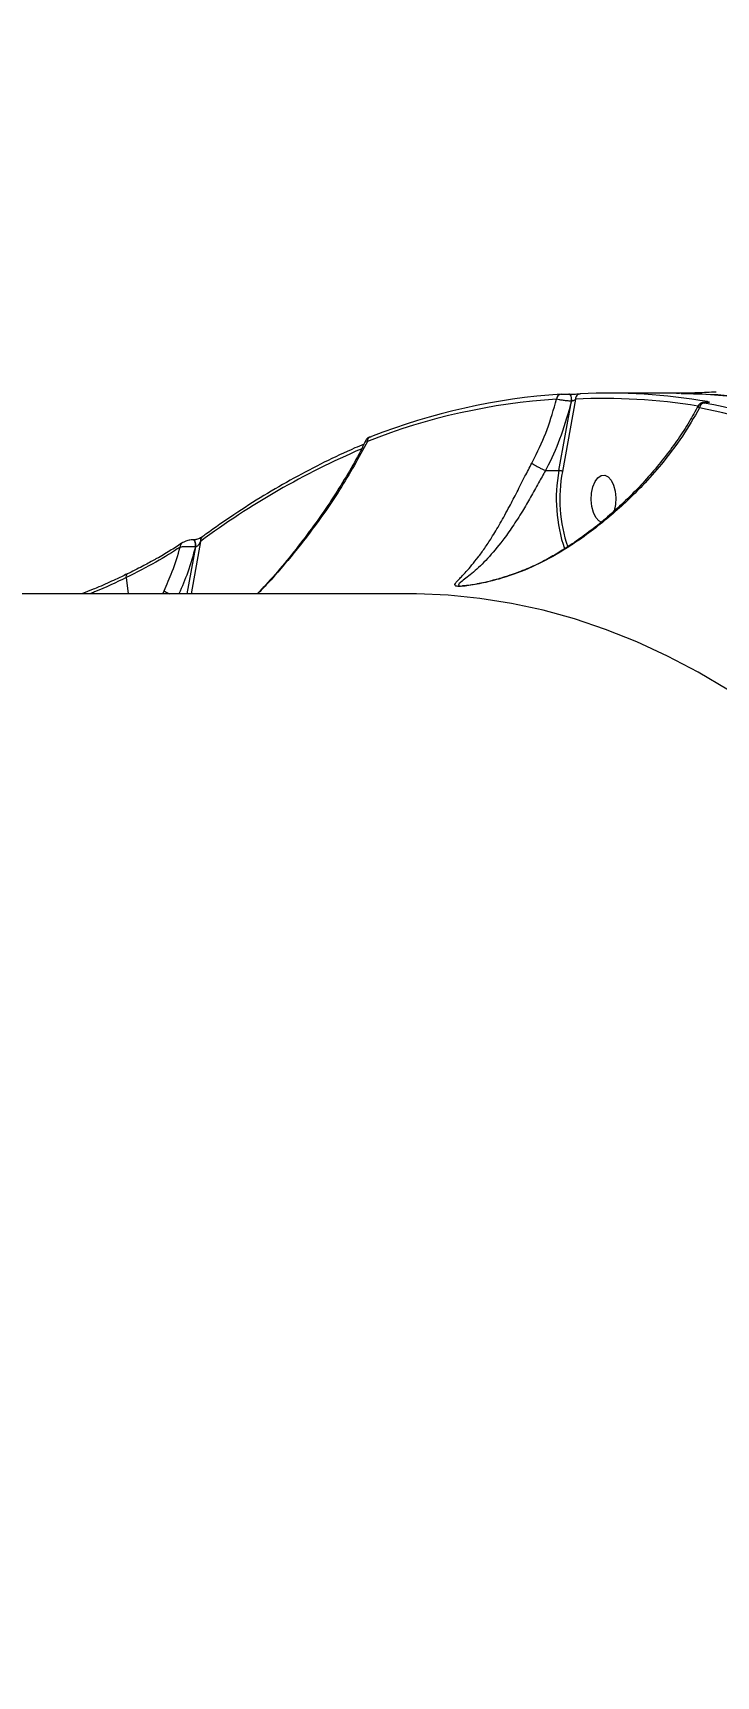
# Model space of a CAD drawing. Header units: millimetres. Extents: x -4688 to 6829, y -6350 to 4771.
# Drawn here: x 1654.7 to 1784.1, y 465 to 776.1 of the extents above; entities that cross this region are included whole.
import ezdxf

# ---------------------------------------------------------------- set-up
doc = ezdxf.new("R2010")
doc.units = ezdxf.units.MM
for name, color, linetype in [('DIKOM_ОБЪЕКТ', 7, 'Continuous'), ('DIKOM_РАЗМЕР_ЗОНА', 7, 'Continuous'), ('DIKOM_РАЗМЕР_ОБЪЕКТА', 7, 'Continuous')]:
    doc.layers.add(name, color=color, linetype=linetype)
doc.styles.add('style1', font='arial.ttf', dxfattribs={"width": 0.8})
doc.dimstyles.new('1-50', dxfattribs={"dimtxt": 300, "dimasz": 200, "dimexe": 100, "dimexo": 0, "dimgap": 100, "dimtad": 1, "dimtxsty": 'style1', "dimcen": 200, "dimclrd": 7, "dimclre": 7, "dimclrt": 7, "dimadec": 1, "dimazin": 2, "dimtfac": 1, "dimtmove": 0, "dimatfit": 2, "dimfxl": 0, "dimlwd": 25, "dimlwe": 18, "dimarcsym": 0})

# ---------------------------------------------------------------- blocks, each defined once
blk = doc.blocks.new('*D9')
at = {"layer": 'Defpoints', "color": 0, "transparency": 16777216}
for p in [(2285.35, 2926.08), (233.68, -3329.73), (5655.58, -3329.73)]:
    blk.add_point(p, dxfattribs=at)
at = {"layer": 'DIKOM_РАЗМЕР_ОБЪЕКТА', "color": 7, "lineweight": 18, "transparency": 16777216}
for p, q in [((2285.35, 2926.08), (5755.58, 2926.08)), ((233.68, -3329.73), (5755.58, -3329.73))]:
    blk.add_line(p, q, dxfattribs=at)
at = {"layer": 'DIKOM_РАЗМЕР_ОБЪЕКТА', "color": 7, "lineweight": 25, "transparency": 16777216}
blk.add_line((5655.58, 2726.08), (5655.58, -3129.73), dxfattribs=at)
at = {"layer": 'DIKOM_РАЗМЕР_ОБЪЕКТА', "color": 7, "transparency": 16777216}
for points in [[(5622.24, 2726.08), (5688.91, 2726.08), (5655.58, 2926.08)], [(5622.24, -3129.73), (5688.91, -3129.73), (5655.58, -3329.73)]]:
    blk.add_solid(points, dxfattribs=at)
at = {"layer": 'DIKOM_РАЗМЕР_ОБЪЕКТА', "color": 7, "transparency": 16777216, "insert": (5402.4, -130.27), "char_height": 300, "attachment_point": 5, "rotation": 90, "style": 'style1'}
blk.add_mtext('6250', dxfattribs=at)
blk = doc.blocks.new('*D10')
at = {"layer": 'Defpoints', "color": 0, "transparency": 16777216}
for p in [(2960.09, 4770.95), (741.18, -5330.34), (6729.08, -5330.34)]:
    blk.add_point(p, dxfattribs=at)
at = {"layer": 'DIKOM_РАЗМЕР_ЗОНА', "color": 7, "lineweight": 18, "transparency": 16777216}
for p, q in [((2960.09, 4770.95), (6829.08, 4770.95)), ((741.18, -5330.34), (6829.08, -5330.34))]:
    blk.add_line(p, q, dxfattribs=at)
at = {"layer": 'DIKOM_РАЗМЕР_ЗОНА', "color": 7, "lineweight": 25, "transparency": 16777216}
blk.add_line((6729.08, 4570.95), (6729.08, -5130.34), dxfattribs=at)
at = {"layer": 'DIKOM_РАЗМЕР_ЗОНА', "color": 7, "transparency": 16777216}
for points in [[(6695.74, 4570.95), (6762.41, 4570.95), (6729.08, 4770.95)], [(6695.74, -5130.34), (6762.41, -5130.34), (6729.08, -5330.34)]]:
    blk.add_solid(points, dxfattribs=at)
at = {"layer": 'DIKOM_РАЗМЕР_ЗОНА', "color": 7, "transparency": 16777216, "insert": (6475.9, -93.77), "char_height": 300, "attachment_point": 5, "rotation": 90, "style": 'style1'}
blk.add_mtext('10100', dxfattribs=at)
blk = doc.blocks.new('*D11')
at = {"layer": 'Defpoints', "color": 0, "transparency": 16777216}
for p in [(3703.08, 2652.76), (-3188.42, -47.63), (-3188.42, -4921.77)]:
    blk.add_point(p, dxfattribs=at)
at = {"layer": 'DIKOM_РАЗМЕР_ОБЪЕКТА', "color": 7, "lineweight": 18, "transparency": 16777216}
for p, q in [((3703.08, 2652.76), (3703.08, -5021.77)), ((-3188.42, -47.63), (-3188.42, -5021.77))]:
    blk.add_line(p, q, dxfattribs=at)
at = {"layer": 'DIKOM_РАЗМЕР_ОБЪЕКТА', "color": 7, "lineweight": 25, "transparency": 16777216}
blk.add_line((3503.08, -4921.77), (-2988.42, -4921.77), dxfattribs=at)
at = {"layer": 'DIKOM_РАЗМЕР_ОБЪЕКТА', "color": 7, "transparency": 16777216}
for points in [[(-2988.42, -4888.44), (-2988.42, -4955.11), (-3188.42, -4921.77)], [(3503.08, -4888.44), (3503.08, -4955.11), (3703.08, -4921.77)]]:
    blk.add_solid(points, dxfattribs=at)
at = {"layer": 'DIKOM_РАЗМЕР_ОБЪЕКТА', "color": 7, "transparency": 16777216, "insert": (4.08, -4668.6), "char_height": 300, "attachment_point": 5, "style": 'style1'}
blk.add_mtext('6900', dxfattribs=at)
blk = doc.blocks.new('*D12')
at = {"layer": 'Defpoints', "color": 0, "transparency": 16777216}
for p in [(4937.72, 2926.08), (-4688.42, -671.13), (4937.72, -6249.77)]:
    blk.add_point(p, dxfattribs=at)
at = {"layer": 'DIKOM_РАЗМЕР_ЗОНА', "color": 7, "lineweight": 18, "transparency": 16777216}
for p, q in [((4937.72, 2926.08), (4937.72, -6349.77)), ((-4688.42, -671.13), (-4688.42, -6349.77))]:
    blk.add_line(p, q, dxfattribs=at)
at = {"layer": 'DIKOM_РАЗМЕР_ЗОНА', "color": 7, "lineweight": 25, "transparency": 16777216}
blk.add_line((-4488.42, -6249.77), (4737.72, -6249.77), dxfattribs=at)
at = {"layer": 'DIKOM_РАЗМЕР_ЗОНА', "color": 7, "transparency": 16777216}
for points in [[(-4488.42, -6216.44), (-4488.42, -6283.11), (-4688.42, -6249.77)], [(4737.72, -6216.44), (4737.72, -6283.11), (4937.72, -6249.77)]]:
    blk.add_solid(points, dxfattribs=at)
at = {"layer": 'DIKOM_РАЗМЕР_ЗОНА', "color": 7, "transparency": 16777216, "insert": (124.65, -5996.6), "char_height": 300, "attachment_point": 5, "style": 'style1'}
blk.add_mtext('9650', dxfattribs=at)

msp = doc.modelspace()

# ---------------------------------------------------------------- linework, layer by layer
at = {"layer": 'DIKOM_ОБЪЕКТ', "color": 7, "linetype": 'Continuous', "lineweight": 15}
for p, q in [((1754.288, 693.218), (1756.695, 706.362)), ((1757.466, 706.739), (1754.96, 693.053)), ((1756.181, 707.697), (1756.167, 707.696)), ((1756.21, 707.697), (1756.181, 707.697)), ((1756.21, 707.697), (1756.195, 707.696)), ((1756.695, 706.362), (1756.667, 706.362)), ((1775.184, 707.865), (1763.612, 707.865)), ((1782.076, 706.107), (1781.988, 706.107)), ((1781.988, 706.107), (1782.035, 706.103)), ((1782.123, 706.103), (1782.035, 706.103)), ((1782.076, 706.107), (1782.123, 706.103)), ((1751.755, 693.218), (1751.749, 693.219)), ((1751.755, 693.218), (1754.288, 693.218)), ((1682.882, 679.458), (1682.902, 679.472)), ((1683.966, 669.865), (1685.574, 678.777)), ((1686.461, 679.806), (1684.667, 669.865)), ((1685.088, 680.108), (1685.007, 680.108)), ((1685.574, 678.777), (1685.494, 678.777)), ((1672.382, 672.951), (1672.754, 669.865)), ((1672.565, 673.636), (1672.577, 673.642)), ((1726.368, 669.865), (1464.26, 669.865)), ((1666.146, 670.75), (1664.01, 669.865)), ((1679.303, 669.865), (1679.565, 670.436))]:
    msp.add_line(p, q, dxfattribs=at)
at = {"layer": 'DIKOM_ОБЪЕКТ', "color": 7, "linetype": 'Continuous', "lineweight": 15, "flags": 128}
for points in [[(1756.667, 706.362), (1756.694, 706.598), (1756.691, 706.84), (1756.659, 707.073), (1756.598, 707.285), (1756.513, 707.462), (1756.409, 707.594), (1756.291, 707.674), (1756.181, 707.697)], [(1756.695, 706.362), (1756.722, 706.598), (1756.719, 706.84), (1756.687, 707.073), (1756.626, 707.285), (1756.541, 707.462), (1756.437, 707.594), (1756.319, 707.674), (1756.21, 707.697)], [(1718.594, 699.606), (1718.69, 699.634), (1718.847, 699.652)], [(1762.325, 683.443), (1761.894, 683.687), (1761.322, 684.328), (1760.867, 685.255), (1760.565, 686.393), (1760.44, 687.651), (1760.503, 688.926), (1760.748, 690.115), (1761.156, 691.122), (1761.693, 691.865), (1762.317, 692.284), (1762.975, 692.345), (1763.617, 692.043), (1764.188, 691.402), (1764.643, 690.475), (1764.945, 689.337), (1765.07, 688.079), (1765.008, 686.804), (1764.762, 685.615), (1764.762, 685.615)], [(1685.494, 678.777), (1685.522, 679.055), (1685.509, 679.337), (1685.456, 679.601), (1685.366, 679.825), (1685.248, 679.992), (1685.111, 680.088), (1685.001, 680.108)], [(1685.574, 678.777), (1685.603, 679.055), (1685.59, 679.337), (1685.536, 679.601), (1685.447, 679.825), (1685.329, 679.992), (1685.192, 680.088), (1685.089, 680.108)], [(1786.402, 651.647), (1780.66, 655.033), (1774.867, 658.077), (1769.03, 660.777), (1763.152, 663.129), (1757.241, 665.133), (1751.3, 666.786), (1745.337, 668.086), (1739.356, 669.032), (1733.362, 669.624), (1727.363, 669.86), (1726.368, 669.865)]]:
    msp.add_lwpolyline(points, dxfattribs=at)
at = {"layer": 'DIKOM_ОБЪЕКТ', "color": 7, "linetype": 'Continuous', "lineweight": 15}
for centre, radius, start, end in [((1761.356, 589.14), 117.834, 93.6385, 111.54327), ((1762.212, 589.807), 118.095, 93.6385, 111.54327), ((1754.785, 706.759), 0.907, 94.21616, 181.37774), ((1758.385, 706.819), 0.923, 94.66523, 184.9527), ((1762.75, 595.045), 111.819, 80.80366, 92.70833), ((1763.606, 595.719), 112.145, 80.32407, 92.70662), ((1774.595, 589.873), 117.993, 65.50891, 89.714), ((1782.468, 705.45), 0.819, 90.9076, 127.52211), ((1781.899, 705.017), 0.978, 94.51608, 176.91742), ((1756.192, 576.871), 130.562, 58.06973, 79.08147), ((1759.012, 584.182), 123.928, 65.85099, 79.39352), ((1776.071, 559.09), 150.341, 113.17704, 126.58712), ((1718.919, 698.834), 0.838, 112.83193, 186.25747), ((1783.595, 687.902), 29.785, 169.71867, 198.62341), ((1782.854, 687.859), 28.374, 169.45244, 198.68244), ((1683.343, 678.879), 0.74, 128.53164, 191.68311), ((1687.219, 680.003), 0.783, 128.93422, 194.58932), ((1672.976, 673.16), 0.629, 130.75811, 199.37215), ((1684.587, 678.11), 9.171, 236.79916, 244.02533)]:
    msp.add_arc(centre, radius, start, end, dxfattribs=at)
for points, knots in [([(1749.171, 694.62), (1749.344, 694.951), (1750.43, 697.03), (1752.222, 701.04), (1753.319, 704.813), (1753.878, 706.737)], [0, 0, 0, 0, 0.0849882, 0.5334671, 1, 1, 1, 1]), ([(1756.667, 706.362), (1756.073, 704.195), (1754.946, 700.085), (1753.046, 695.739), (1751.931, 693.562), (1751.755, 693.218)], [0, 0, 0, 0, 0.4843397, 0.9185209, 1, 1, 1, 1]), ([(1756.667, 706.362), (1756.578, 706.365), (1756.285, 706.377), (1755.703, 706.423), (1754.979, 706.511), (1754.312, 706.623), (1754.022, 706.699), (1753.878, 706.737)], [0, 0, 0, 0, 0.0942627, 0.3122805, 0.5411904, 0.7714099, 1, 1, 1, 1]), ([(1754.718, 707.664), (1754.796, 707.668), (1754.952, 707.676), (1755.299, 707.686), (1755.673, 707.693), (1755.973, 707.696), (1756.122, 707.696), (1756.167, 707.696)], [0, 0, 0, 0, 0.2336562, 0.4673227, 0.6955597, 0.9087114, 1, 1, 1, 1]), ([(1756.195, 707.696), (1756.262, 707.696), (1756.479, 707.697), (1756.914, 707.701), (1757.46, 707.711), (1757.968, 707.725), (1758.196, 707.734), (1758.31, 707.739)], [0, 0, 0, 0, 0.093152, 0.3038958, 0.5302269, 0.765188, 1, 1, 1, 1]), ([(1757.466, 706.739), (1757.421, 706.695), (1757.332, 706.609), (1757.149, 706.493), (1756.97, 706.413), (1756.839, 706.378), (1756.756, 706.364), (1756.717, 706.363), (1756.695, 706.362)], [0, 0, 0, 0, 0.2685558, 0.5228735, 0.7426042, 0.8691228, 0.9242406, 1, 1, 1, 1]), ([(1784.067, 708.078), (1782.881, 708.018), (1780.329, 707.889), (1777.876, 707.88), (1776.562, 707.875)], [0, 0, 0, 0, 0.4645277, 1, 1, 1, 1]), ([(1776.563, 707.864), (1776.579, 707.864), (1776.776, 707.875), (1776.973, 707.858), (1777.153, 707.843)], [0, 0, 0, 0, 0.0816707, 1, 1, 1, 1]), ([(1777.464, 707.83), (1780.553, 707.754), (1787.024, 707.595), (1796.434, 706.277), (1805.682, 704.243), (1814.993, 701.484), (1821.307, 698.87), (1824.721, 697.456)], [0, 0, 0, 0, 0.19445795, 0.40729538, 0.59363177, 0.78028305, 1, 1, 1, 1]), ([(1781.99, 706.106), (1781.975, 706.106), (1781.83, 706.108), (1781.635, 706.098), (1781.406, 706.071), (1781.162, 705.994), (1780.934, 705.852), (1780.761, 705.69), (1780.711, 705.56), (1780.699, 705.529)], [0, 0, 0, 0, 0.02785678, 0.27110416, 0.46823279, 0.60312261, 0.75728037, 0.9431281, 1, 1, 1, 1]), ([(1782.035, 706.103), (1781.959, 706.102), (1781.807, 706.1), (1781.668, 706.086), (1781.604, 706.065), (1781.633, 706.036), (1781.73, 706.01), (1781.81, 705.995), (1781.822, 705.993)], [0, 0, 0, 0, 0.1673343, 0.3344543, 0.509132, 0.7130655, 0.9577286, 1, 1, 1, 1]), ([(1782.463, 706.121), (1782.463, 706.121), (1782.47, 706.122), (1782.436, 706.117), (1782.343, 706.112), (1782.184, 706.106), (1782.032, 706.108), (1781.973, 706.109)], [0, 0, 0, 0, 0.002987, 0.1908313, 0.4377114, 0.7827561, 1, 1, 1, 1]), ([(1782.455, 706.269), (1782.472, 706.266), (1782.599, 706.244), (1782.75, 706.205), (1782.791, 706.16), (1782.688, 706.128), (1782.473, 706.107), (1782.24, 706.104), (1782.123, 706.103)], [0, 0, 0, 0, 0.0392374, 0.287234, 0.4951935, 0.6709996, 0.8353028, 1, 1, 1, 1]), ([(1780.705, 705.531), (1780.134, 704.492), (1778.967, 702.365), (1776.881, 699.169), (1774.534, 695.951), (1771.948, 692.785), (1769.165, 689.723), (1766.23, 686.818), (1763.186, 684.107), (1760.06, 681.614), (1756.938, 679.366), (1754.8, 678.043), (1753.774, 677.408)], [0, 0, 0, 0, 0.0999214, 0.2045382, 0.309956, 0.4160047, 0.5213109, 0.6240343, 0.7237711, 0.8203365, 0.9137799, 1, 1, 1, 1]), ([(1780.922, 705.07), (1779.886, 703.283), (1777.799, 699.685), (1774.086, 694.781), (1769.634, 689.74), (1765.281, 685.601), (1760.863, 682.039), (1757.402, 679.535), (1754.983, 678.042), (1753.816, 677.323)], [0, 0, 0, 0, 0.1738754, 0.3501405, 0.4880607, 0.6922757, 0.7967199, 0.9019392, 1, 1, 1, 1]), ([(1780.922, 705.07), (1780.904, 705.085), (1780.78, 705.187), (1780.641, 705.358), (1780.679, 705.481), (1780.696, 705.535)], [0, 0, 0, 0, 0.0872582, 0.598193, 1, 1, 1, 1]), ([(1717.412, 698.226), (1716.835, 697.983), (1714.317, 696.926), (1709.886, 694.837), (1704.138, 691.838), (1698.436, 688.526), (1692.881, 684.976), (1688.991, 682.268), (1686.979, 680.797), (1686.727, 680.612)], [0, 0, 0, 0, 0.0553273, 0.2410581, 0.4268292, 0.6126537, 0.7985287, 0.974714, 1, 1, 1, 1]), ([(1717.762, 698.936), (1717.522, 698.441), (1716.582, 696.503), (1714.668, 693.112), (1712.016, 688.757), (1709.067, 684.378), (1705.852, 679.986), (1702.409, 675.679), (1699.514, 672.29), (1697.708, 670.407), (1697.188, 669.865)], [0, 0, 0, 0, 0.0496344, 0.1942668, 0.3409764, 0.4897728, 0.6405918, 0.7935029, 0.9405755, 1, 1, 1, 1]), ([(1718.087, 698.743), (1716.395, 695.671), (1713.591, 690.581), (1708.785, 683.565), (1704.231, 677.65), (1700.387, 673.056), (1697.887, 670.519), (1697.243, 669.865)], [0, 0, 0, 0, 0.3104525, 0.5143794, 0.719314, 0.9277184, 1, 1, 1, 1]), ([(1718.087, 698.743), (1717.955, 698.785), (1717.738, 698.856), (1717.766, 698.908), (1717.777, 698.929)], [0, 0, 0, 0, 0.6014396, 1, 1, 1, 1]), ([(1718.603, 699.59), (1718.494, 699.554), (1718.295, 699.487), (1718.045, 699.314), (1717.838, 699.125), (1717.775, 698.975), (1717.759, 698.935)], [0, 0, 0, 0, 0.3525996, 0.6428249, 0.9049885, 1, 1, 1, 1]), ([(1753.816, 677.323), (1752.082, 676.389), (1748.57, 674.5), (1743.71, 672.853), (1740.154, 671.966), (1738.01, 671.559), (1736.525, 671.347), (1735.36, 671.268), (1734.667, 671.355), (1734.56, 671.628), (1734.85, 672.064), (1735.535, 672.808), (1736.889, 674.199), (1738.601, 676.223), (1740.249, 678.496), (1741.647, 680.613), (1743.207, 683.215), (1744.818, 686.154), (1746.385, 689.172), (1747.795, 691.962), (1748.741, 693.79), (1749.171, 694.62)], [0, 0, 0, 0, 0.0913266, 0.1848751, 0.2390192, 0.2664389, 0.2946558, 0.3210572, 0.3475183, 0.3830373, 0.4180447, 0.453627, 0.5268316, 0.6259268, 0.6768417, 0.7282368, 0.790386, 0.8540593, 0.9046378, 0.9566771, 1, 1, 1, 1]), ([(1749.171, 694.62), (1749.183, 694.612), (1749.275, 694.544), (1749.527, 694.379), (1750.015, 694.091), (1750.601, 693.774), (1751.214, 693.463), (1751.57, 693.3), (1751.749, 693.219)], [0, 0, 0, 0, 0.0259611, 0.2095749, 0.4071833, 0.6047893, 0.8023946, 1, 1, 1, 1]), ([(1751.749, 693.219), (1751.748, 693.219), (1751.32, 692.447), (1750.374, 690.728), (1748.92, 688.126), (1747.271, 685.307), (1745.514, 682.551), (1743.305, 679.435), (1740.762, 676.446), (1738.558, 674.327), (1736.924, 673.03), (1735.91, 672.258), (1735.29, 671.717), (1735.278, 671.439), (1735.577, 671.343), (1735.94, 671.368), (1735.96, 671.369)], [0, 0, 0, 0, 0.0000343, 0.0622075, 0.1373239, 0.212524, 0.3060997, 0.3997969, 0.5503246, 0.7010671, 0.7717187, 0.8424112, 0.912497, 0.9621462, 0.9979352, 1, 1, 1, 1]), ([(1754.96, 693.053), (1754.953, 693.057), (1754.934, 693.07), (1754.877, 693.1), (1754.77, 693.142), (1754.611, 693.184), (1754.441, 693.212), (1754.339, 693.216), (1754.288, 693.218)], [0, 0, 0, 0, 0.0536285, 0.1414105, 0.356061, 0.5707083, 0.7853541, 1, 1, 1, 1]), ([(1682.619, 678.729), (1681.149, 677.786), (1678.172, 675.875), (1674.328, 673.933), (1672.382, 672.951)], [0, 0, 0, 0, 0.4938461, 1, 1, 1, 1]), ([(1682.886, 679.453), (1682.884, 679.451), (1682.197, 678.977), (1680.65, 678.01), (1678.896, 676.95), (1677.821, 676.37), (1677.656, 676.281)], [0, 0, 0, 0, 0.0016454, 0.4587083, 0.9166131, 1, 1, 1, 1]), ([(1679.565, 670.436), (1680.103, 671.646), (1681.311, 674.365), (1682.152, 677.172), (1682.619, 678.729)], [0, 0, 0, 0, 0.4451133, 1, 1, 1, 1]), ([(1685.494, 678.777), (1685.05, 677.165), (1684.22, 674.147), (1682.954, 671.226), (1682.365, 669.865)], [0, 0, 0, 0, 0.5343934, 1, 1, 1, 1]), ([(1685.494, 678.777), (1685.299, 678.784), (1684.911, 678.797), (1684.242, 678.798), (1683.583, 678.787), (1683.01, 678.764), (1682.741, 678.74), (1682.619, 678.729)], [0, 0, 0, 0, 0.1960438, 0.3917606, 0.5961056, 0.8170651, 1, 1, 1, 1]), ([(1684.307, 680.023), (1684.156, 679.989), (1683.794, 679.907), (1683.308, 679.721), (1683.037, 679.539), (1682.913, 679.456)], [0, 0, 0, 0, 0.2778234, 0.6676423, 1, 1, 1, 1]), ([(1685, 680.099), (1684.812, 680.097), (1684.58, 680.094), (1684.35, 680.034), (1684.307, 680.023)], [0, 0, 0, 0, 0.8121272, 1, 1, 1, 1]), ([(1686.715, 680.606), (1686.705, 680.598), (1686.669, 680.57), (1686.466, 680.453), (1686.14, 680.316), (1685.756, 680.2), (1685.447, 680.138), (1685.224, 680.111), (1685.129, 680.109), (1685.09, 680.109)], [0, 0, 0, 0, 0.0705088, 0.2593324, 0.5057379, 0.6926384, 0.8267318, 0.92913, 1, 1, 1, 1]), ([(1686.461, 679.806), (1686.397, 679.675), (1686.279, 679.434), (1686.062, 679.128), (1685.881, 678.935), (1685.756, 678.842), (1685.681, 678.801), (1685.621, 678.78), (1685.587, 678.778), (1685.574, 678.777)], [0, 0, 0, 0, 0.338618, 0.6208668, 0.8057633, 0.8759057, 0.9257604, 0.9717074, 1, 1, 1, 1]), ([(1677.656, 676.281), (1676.929, 675.88), (1675.333, 674.999), (1673.549, 674.12), (1672.577, 673.641)], [0, 0, 0, 0, 0.454954, 1, 1, 1, 1]), ([(1753.769, 677.414), (1752.931, 676.93), (1751.136, 675.89), (1748.202, 674.56), (1745.241, 673.44), (1742.572, 672.62), (1740.477, 672.083), (1739.304, 671.848), (1738.815, 671.75)], [0, 0, 0, 0, 0.1777403, 0.3809849, 0.5924619, 0.7631607, 0.9012456, 1, 1, 1, 1]), ([(1753.816, 677.323), (1753.805, 677.342), (1753.771, 677.403), (1753.769, 677.412), (1753.768, 677.418)], [0, 0, 0, 0, 0.3232067, 1, 1, 1, 1]), ([(1672.382, 672.951), (1670.473, 672.029), (1668.28, 670.97), (1665.772, 669.992), (1665.446, 669.865)], [0, 0, 0, 0, 0.8704249, 1, 1, 1, 1]), ([(1672.56, 673.645), (1671.847, 673.3), (1670.138, 672.473), (1667.979, 671.504), (1666.503, 670.897), (1666.146, 670.75)], [0, 0, 0, 0, 0.3520189, 0.8431433, 1, 1, 1, 1]), ([(1738.815, 671.75), (1738.785, 671.743), (1738.324, 671.646), (1737.556, 671.529), (1736.667, 671.41), (1736.121, 671.368), (1735.993, 671.369), (1735.96, 671.369)], [0, 0, 0, 0, 0.0254152, 0.3851783, 0.6805639, 0.9179443, 1, 1, 1, 1])]:
    msp.add_open_spline(points, degree=3, knots=knots, dxfattribs=at)

# ---------------------------------------------------------------- dimensions: what is measured, and where the dimension line sits
at = {"layer": 'DIKOM_РАЗМЕР_ЗОНА'}
dim = msp.add_linear_dim(base=(6729.076, -5330.338), p1=(2960.09, 4770.953), p2=(741.185, -5330.338), angle=90, text='10100', dimstyle='1-50', dxfattribs=at)
dim.commit()
dim.dimension.update_dxf_attribs({"geometry": '*D10', "text_midpoint": (6729.076, -93.775), "dimtype": 160})
dim = msp.add_linear_dim(base=(4937.725, -6249.775), p1=(-4688.422, -671.127), p2=(4937.725, 2926.075), text='9650', dimstyle='1-50', dxfattribs=at)
dim.commit()
dim.dimension.update_dxf_attribs({"geometry": '*D12', "text_midpoint": (124.651, -6249.775), "dimtype": 160})
at = {"layer": 'DIKOM_РАЗМЕР_ОБЪЕКТА'}
dim = msp.add_linear_dim(base=(5655.576, -3329.729), p1=(2285.35, 2926.075), p2=(233.685, -3329.729), angle=90, text='6250', dimstyle='1-50', dxfattribs=at)
dim.commit()
dim.dimension.update_dxf_attribs({"geometry": '*D9', "text_midpoint": (5655.576, -130.275), "dimtype": 160})
dim = msp.add_linear_dim(base=(-3188.422, -4921.775), p1=(3703.085, 2652.764), p2=(-3188.422, -47.627), text='6900', dimstyle='1-50', dxfattribs=at)
dim.commit()
dim.dimension.update_dxf_attribs({"geometry": '*D11', "text_midpoint": (4.076, -4921.775), "dimtype": 160})

doc.saveas('drawing.dxf')
